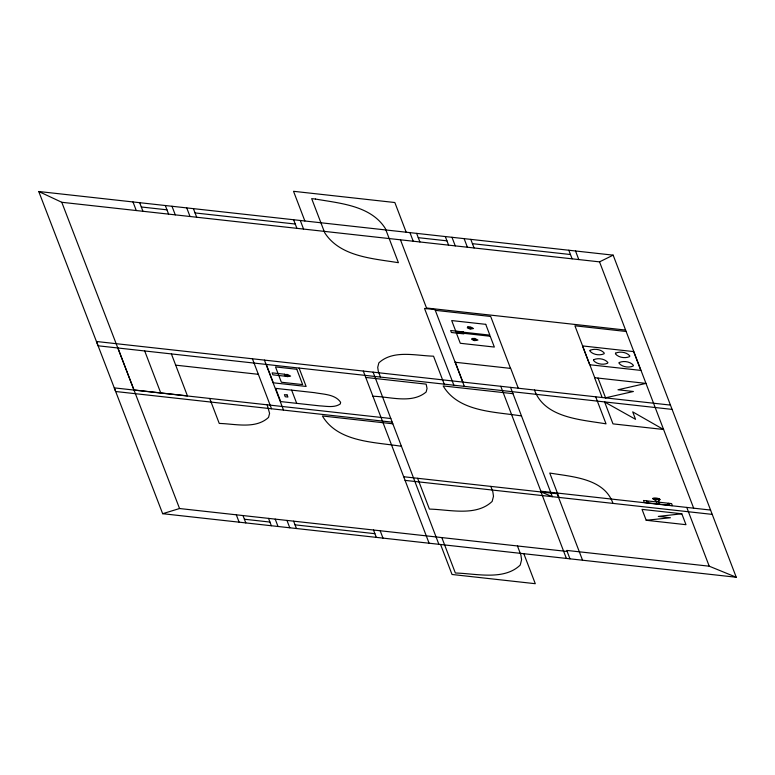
<?xml version="1.0" encoding="UTF-8"?>
<svg xmlns="http://www.w3.org/2000/svg" width="775" height="775" viewBox="0 0 775 775"><rect width="100%" height="100%" fill="white"/><g stroke="black" fill="none" stroke-linecap="round" stroke-linejoin="round"><path stroke-width="1.16" d="M38.75 191.502L61.777 202.285L599.53 261.863L613.151 255.149L736.25 577.249L162.663 513.699L38.75 191.502L613.151 255.149M162.663 513.699L179.558 508.526L567.164 551.471M605.333 397.875L633.408 391.491L617.985 389.786L645.972 383.392L594.59 377.696L602.165 397.527M681.816 513.786L658.295 516.402L670.433 517.748L646.195 520.277L642.029 509.378L681.816 513.786L685.982 524.685L646.195 520.277M141.302 206.983L166.964 209.822M195.048 212.931L295.256 224.033M418.258 237.663L446.952 240.841M472.44 243.67L570.477 254.529M426.521 308.004L625.59 330.063M626.132 331.477L574.914 325.8L594.754 377.716M435.288 310.329L490.682 316.471L510.522 368.387M455.128 362.245L510.706 368.406L518.281 388.236M670.462 405.093L96.449 341.494L98.086 345.795L672.099 409.394M512.972 393.661L443.164 385.931C458.674 412.126 494.741 411.651 521.488 415.952M365.742 377.444L426.153 384.138L427.044 388.459L426.134 392.014C411.709 404.143 390.028 396.645 372.93 396.248M175.799 365.17L258.346 374.315M663.584 429.486L612.986 423.877L604.616 401.983L635.548 419.314L632.71 411.874L663.507 429.476M296.689 403.349L319.6 405.858C326.401 406.148 334.345 408.047 340.293 403.94L340.632 402.312C335.217 394.175 323.378 394.368 314.563 392.673L275.638 388.362L280.695 401.576L296.689 403.349L291.642 390.135M134.046 389.97L187.434 395.889L171.391 353.913M390.813 418.51L114.283 387.878L115.669 391.511L392.198 422.152M392.828 423.789L322.41 415.981C338.055 442.418 374.441 441.963 401.431 446.293M656.154 501.289L658.556 501.561M656.396 501.919L643.492 500.485L644.257 502.5L672.38 505.62L671.605 503.605L658.798 502.181M710.568 510.057L540.698 491.205L566.38 558.426M403.688 476.741L557.148 493.743L582.548 560.218M405.083 480.384L712.225 514.387M736.25 577.249L709.222 566.196L566.757 550.415L569.974 558.823M244.396 519.231L269.942 522.059M295.043 524.84L374.906 533.694M61.777 202.285L179.558 508.526M599.53 261.863L693.664 508.177M686.757 507.412L709.222 566.196M575.515 250.974L578.799 259.567M668.767 503.285L669.532 505.3M568.831 250.238L572.115 258.831M659.573 504.196L658.556 500.786C662.702 498.509 654.846 497.521 652.976 498.228C653.461 500.117 657.772 500.708 657.161 503.934M646.515 500.824L647.29 502.839L646.428 500.815M598.019 378.084L605.595 397.904M595.694 396.81L606.04 423.857C580.95 419.575 544.757 418.083 534.459 390.028M612.967 503.382C604.248 478.223 571.989 476.799 549.756 473.041L559.066 497.414M470.793 239.378L474.077 247.961M464.118 238.632L467.403 247.225M510.57 387.384L552.352 496.698L541.173 491.98L500.786 386.299M451.98 237.286L455.264 245.888M445.305 236.549L448.589 245.142M416.621 233.372L419.905 241.965M409.946 232.636L413.23 241.228M406.187 232.219L394.843 202.527L293.531 191.299L304.875 220.991M455.312 362.264L462.888 382.094M464.351 386.376L435.007 309.593L424.516 308.431L453.859 385.214M523.832 553.708L535.292 583.701L452.028 574.478L440.568 544.486M400.462 239.814L426.773 308.673M517.448 545.958L520.887 554.958L521.585 559.763L520.219 565.072C503.857 580.872 475.869 573.49 455.361 573.016L441.818 537.579M490.808 486.4L492.803 491.621L493.491 496.271L492.164 501.415C476.034 516.77 449.51 509.524 429.408 509.097L417.628 478.291M444.23 384.148L433.535 356.18C415.778 355.735 393.216 349.554 378.859 362.865L377.716 367.35L378.307 371.399L380.486 377.076M373.095 372.145L438.882 544.302M363.301 371.06L429.098 543.217M300.293 220.478L303.577 229.08M293.618 219.742L296.893 228.334M380.176 530.749L382.986 538.102M373.502 530.013L376.311 537.366M299.092 368.057L306.125 386.444L273.323 382.811L266.3 364.424M264.411 360.104L283.524 410.111M252.408 358.777L271.521 408.774M193.411 208.64L196.695 217.233M267.181 404.821L269.584 413.356L268.547 417.396C255.605 429.408 235.261 423.828 219.238 423.431L209.686 398.447M186.736 207.903L190.02 216.496M293.638 521.168L296.447 528.521M171.992 206.266L175.276 214.859M286.963 520.422L289.772 527.775M165.317 205.53L168.601 214.123M275.212 519.124L278.022 526.477M268.537 518.388L271.347 525.741M139.665 202.682L142.939 211.275M132.99 201.946L136.274 210.538M242.992 515.559L245.801 522.912M236.317 514.813L239.126 522.166M144.702 350.959L160.745 392.935M117.916 347.994L133.998 390.058M593.718 359.697L593.456 360.414C596.537 364.182 603.25 365.199 607.629 363.213L607.891 362.506C604.81 358.738 598.106 357.721 593.718 359.697M619.254 362.526L618.993 363.243C622.073 367.011 628.777 368.028 633.156 366.042L633.427 365.335C630.337 361.557 623.643 360.549 619.254 362.526M590.124 350.3L589.862 351.007C592.943 354.785 599.647 355.793 604.035 353.807L604.297 353.1C601.216 349.331 594.512 348.314 590.124 350.3M615.66 353.129L615.398 353.836C618.479 357.604 625.183 358.622 629.562 356.636L629.833 355.928C626.743 352.16 620.048 351.143 615.66 353.129M284.89 374.509L284.377 375.429L287.302 376.66L290.606 376.117L287.515 374.47L284.89 374.509M285.975 374.964L285.675 375.488L287.351 376.195L289.24 375.885L285.975 374.964M467.8 326.934L467.277 327.854L470.212 329.094L473.506 328.542L470.425 326.895L467.8 326.934M468.875 327.389L468.584 327.912L470.26 328.619L472.14 328.309L468.875 327.389M472.217 338.481L471.694 339.402L474.62 340.642L477.923 340.089L474.833 338.452L472.217 338.481M473.293 338.937L472.992 339.46L474.668 340.167L476.557 339.857L473.293 338.937M652.928 498.761C666.49 501.231 657.675 497.666 652.928 498.761M668.098 504.322C666.839 503.585 670.704 504.544 668.098 504.322M647.164 501.803L648.307 502.161L647.164 501.803M315.483 199.049L311.676 198.632L324.725 232.771C340.157 256.825 372.814 258.482 398.408 262.696L385.359 228.557C370.867 205.462 339.857 203.341 315.483 199.049M485.741 324.338L451.699 320.569L455.826 331.361L489.858 335.129L485.741 324.338M463.101 331.894L450.643 330.518L451.408 332.504L463.867 333.88L463.101 331.894M633.621 351.588L582.509 345.921L589.707 364.744L640.818 370.402L633.621 351.588M490.217 336.253L456.175 332.485L460.292 343.277L494.343 347.055L490.217 336.253M296.786 369.278L275.512 366.914L281.364 382.23L302.647 384.594L296.786 369.278M284.59 374.238L272.132 372.853L272.887 374.838L285.345 376.224L284.59 374.238M287.118 394.95L284.415 394.659L285.219 396.752L287.912 397.052L287.118 394.95"/></g></svg>
